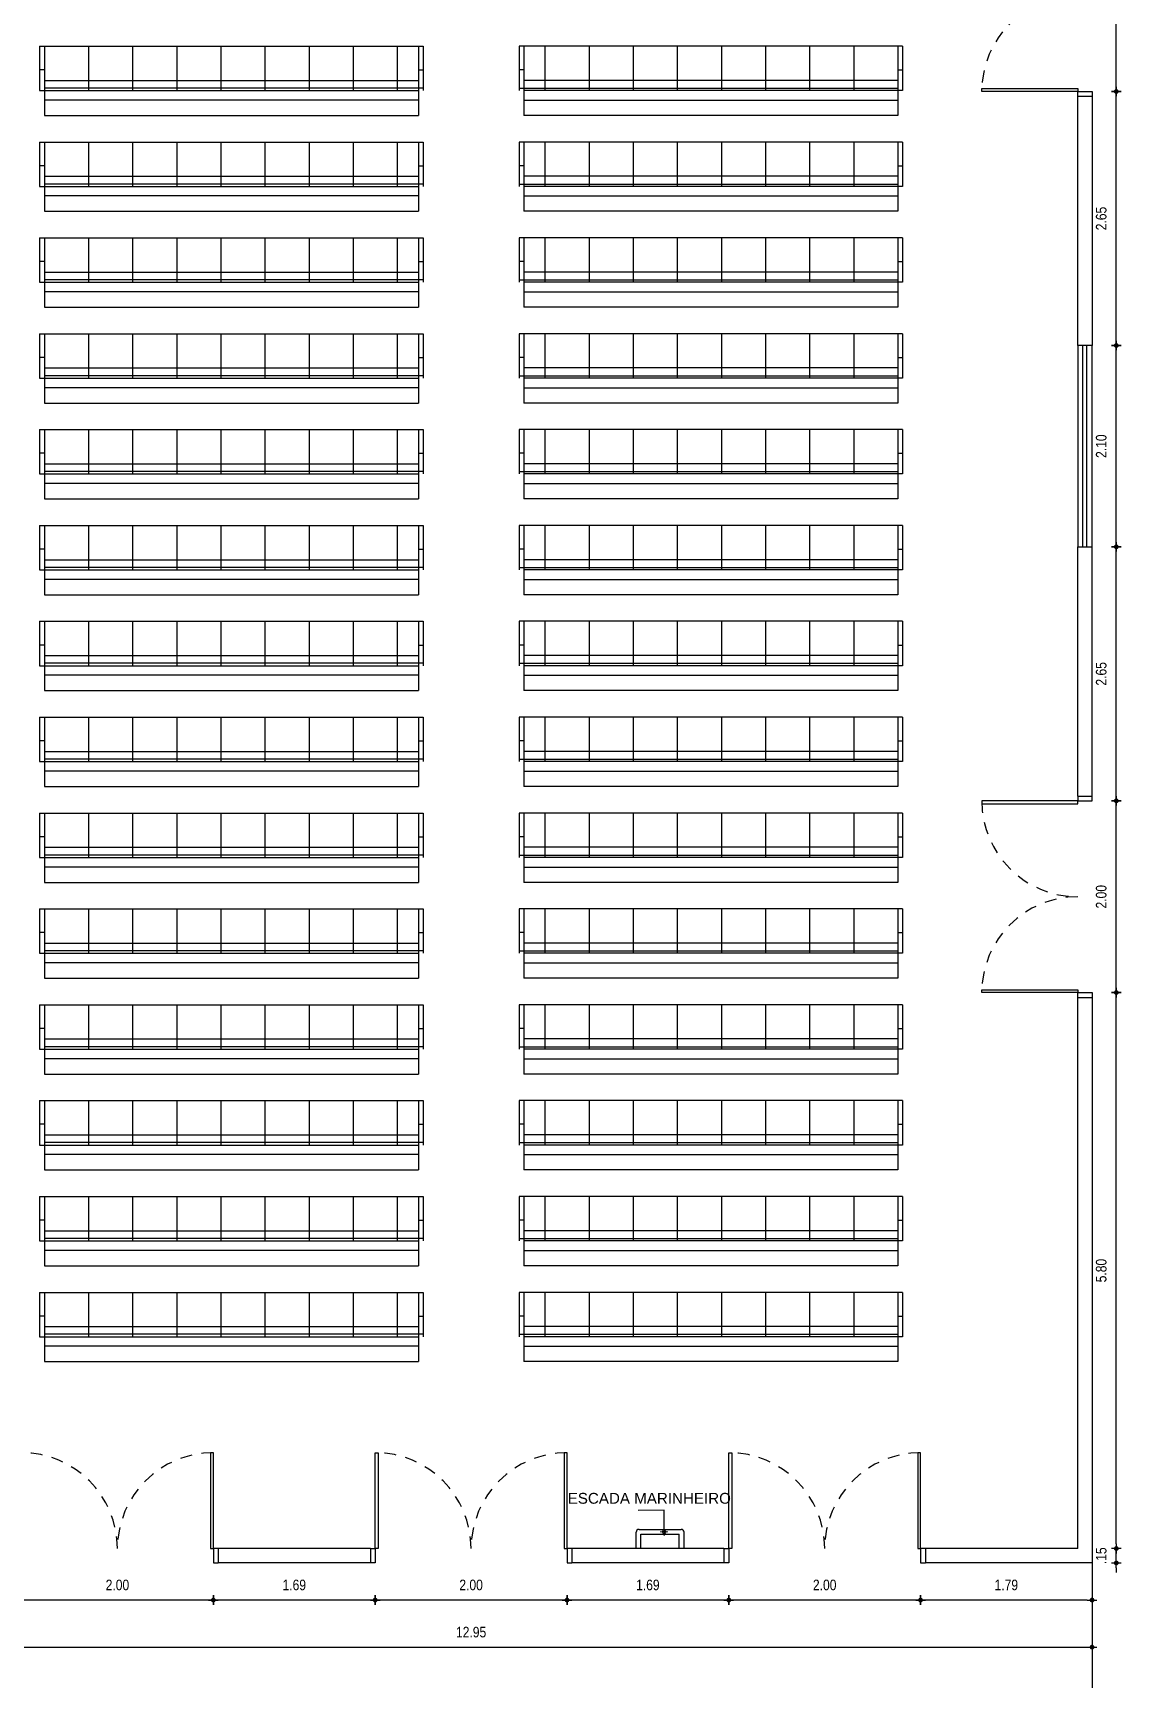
# Model space of a CAD drawing. Header units: millimetres. Extents: x 2739 to 2884, y 2105 to 2167.
# Drawn here: x 2808.25 to 2819.59, y 2133.63 to 2150.8 of the extents above; entities that cross this region are included whole.
import ezdxf

# ---------------------------------------------------------------- set-up
doc = ezdxf.new("R2010")
doc.units = ezdxf.units.MM
doc.linetypes.add('HIDDEN2', pattern=[0.1875, 0.125, -0.0625])
for name, color, linetype in [('0-L. PISO', 4, 'Continuous'), ('0-TEXTO 01', 230, 'Continuous'), ('A-PEN-R', 1, 'Continuous'), ('A-PEN-W', 7, 'Continuous'), ('A-PEN-Y', 2, 'Continuous'), ('COTA', 2, 'Continuous'), ('E-Pen-B', 5, 'Continuous'), ('MOBILIARIO', 2, 'Continuous'), ('PORTAS', 2, 'Continuous'), ('PROJEÇÃO', 1, 'HIDDEN2')]:
    doc.layers.add(name, color=color, linetype=linetype)
doc.layers.add('COTAS', color=53, linetype='Continuous', lineweight=9)
doc.styles.add('CARIMBO_DADOS', font='arial.ttf', dxfattribs={"height": 0.1})
doc.styles.add('F2', font='ARIALN.TTF')
doc.dimstyles.new('ARQUITETURA', dxfattribs={"dimtxt": 0.11, "dimasz": 0.05, "dimexe": 0.1, "dimexo": 0, "dimgap": 0.1, "dimtad": 1, "dimzin": 5, "dimdsep": 46, "dimtxsty": 'F2', "dimblk": 'COTA', "dimcen": 0, "dimse1": 1, "dimse2": 1, "dimadec": 0, "dimazin": 0, "dimtfac": 2, "dimtix": 1, "dimtmove": 2, "dimatfit": 3, "dimldrblk": 'COTA', "dimfxl": 1, "dimtolj": 1, "dimtzin": 5, "dimarcsym": 0})
doc.dimstyles.new('COTAS_EXTERNAS', dxfattribs={"dimtxt": 0.1, "dimasz": 0.01, "dimexe": 0, "dimexo": 0, "dimgap": 0.07, "dimtad": 1, "dimzin": 5, "dimdsep": 46, "dimtxsty": 'CARIMBO_DADOS', "dimblk1": 'CIRCULOS', "dimblk2": 'CIRCULOS', "dimsah": 1, "dimcen": 0, "dimse1": 1, "dimse2": 1, "dimclrd": 8, "dimclre": 8, "dimclrt": 230, "dimadec": 0, "dimazin": 0, "dimtfac": 100, "dimtix": 1, "dimtmove": 2, "dimatfit": 3, "dimldrblk": 'CIRCULOS', "dimfxl": 1, "dimtolj": 1, "dimtzin": 5, "dimarcsym": 0})

# ---------------------------------------------------------------- blocks, each defined once
blk = doc.blocks.new('CIRCULOS')
at = {"layer": 'COTAS'}
for p, q in [((-4, 0), (4, 0)), ((0, 4), (0, -4))]:
    blk.add_line(p, q, dxfattribs=at)
for radius in [2, 1]:
    blk.add_circle((0, 0), radius, dxfattribs=at)
blk = doc.blocks.new('COTA')
at = {"layer": 'COTA'}
for p, q in [((-1, 0), (1, 0)), ((0, 1), (0, -1))]:
    blk.add_line(p, q, dxfattribs=at)
at = {"layer": 'COTA', "const_width": 0.5}
blk.add_lwpolyline([(-0.25, 0, 1), (0.25, 0, 1)], format="xyb", close=True, dxfattribs=at)
blk = doc.blocks.new('*D178')
at = {"layer": 'COTAS', "color": 0, "lineweight": -2}
blk.add_line((2819.242, 2134.451), (2817.554, 2134.451), dxfattribs=at)
at = {"layer": 'Defpoints', "color": 0}
for p in [(2817.504, 2134.838), (2819.292, 2134.838), (2817.504, 2134.451)]:
    blk.add_point(p, dxfattribs=at)
at = {"layer": 'COTAS', "color": 0, "lineweight": -2, "xscale": 0.05, "yscale": 0.05, "zscale": 0.05, "rotation": 180}
blk.add_blockref('COTA', (2817.504, 2134.451), dxfattribs=at)
at = {"layer": 'COTAS', "color": 0, "lineweight": -2, "xscale": 0.05, "yscale": 0.05, "zscale": 0.05}
blk.add_blockref('COTA', (2819.292, 2134.451), dxfattribs=at)
at = {"layer": 'COTAS', "color": 0, "insert": (2818.398, 2134.608), "char_height": 0.11, "attachment_point": 5, "style": 'F2'}
blk.add_mtext('\\A1;1.79', dxfattribs=at)
blk = doc.blocks.new('*D179')
at = {"layer": 'COTAS', "color": 0, "lineweight": -2}
blk.add_line((2817.454, 2134.451), (2815.554, 2134.451), dxfattribs=at)
at = {"layer": 'Defpoints', "color": 0}
for p in [(2815.504, 2134.838), (2817.504, 2134.838), (2815.504, 2134.451)]:
    blk.add_point(p, dxfattribs=at)
at = {"layer": 'COTAS', "color": 0, "lineweight": -2, "xscale": 0.05, "yscale": 0.05, "zscale": 0.05, "rotation": 180}
blk.add_blockref('COTA', (2815.504, 2134.451), dxfattribs=at)
at = {"layer": 'COTAS', "color": 0, "lineweight": -2, "xscale": 0.05, "yscale": 0.05, "zscale": 0.05}
blk.add_blockref('COTA', (2817.504, 2134.451), dxfattribs=at)
at = {"layer": 'COTAS', "color": 0, "insert": (2816.504, 2134.608), "char_height": 0.11, "attachment_point": 5, "style": 'F2'}
blk.add_mtext('\\A1;2.00', dxfattribs=at)
blk = doc.blocks.new('*D180')
at = {"layer": 'COTAS', "color": 0, "lineweight": -2}
blk.add_line((2815.454, 2134.451), (2813.867, 2134.451), dxfattribs=at)
at = {"layer": 'Defpoints', "color": 0}
for p in [(2813.817, 2134.838), (2815.504, 2134.838), (2813.817, 2134.451)]:
    blk.add_point(p, dxfattribs=at)
at = {"layer": 'COTAS', "color": 0, "lineweight": -2, "xscale": 0.05, "yscale": 0.05, "zscale": 0.05, "rotation": 180}
blk.add_blockref('COTA', (2813.817, 2134.451), dxfattribs=at)
at = {"layer": 'COTAS', "color": 0, "lineweight": -2, "xscale": 0.05, "yscale": 0.05, "zscale": 0.05}
blk.add_blockref('COTA', (2815.504, 2134.451), dxfattribs=at)
at = {"layer": 'COTAS', "color": 0, "insert": (2814.66, 2134.608), "char_height": 0.11, "attachment_point": 5, "style": 'F2'}
blk.add_mtext('\\A1;1.69', dxfattribs=at)
blk = doc.blocks.new('*D181')
at = {"layer": 'COTAS', "color": 0, "lineweight": -2}
blk.add_line((2813.767, 2134.451), (2811.867, 2134.451), dxfattribs=at)
at = {"layer": 'Defpoints', "color": 0}
for p in [(2811.817, 2134.838), (2813.817, 2134.838), (2811.817, 2134.451)]:
    blk.add_point(p, dxfattribs=at)
at = {"layer": 'COTAS', "color": 0, "lineweight": -2, "xscale": 0.05, "yscale": 0.05, "zscale": 0.05, "rotation": 180}
blk.add_blockref('COTA', (2811.817, 2134.451), dxfattribs=at)
at = {"layer": 'COTAS', "color": 0, "lineweight": -2, "xscale": 0.05, "yscale": 0.05, "zscale": 0.05}
blk.add_blockref('COTA', (2813.817, 2134.451), dxfattribs=at)
at = {"layer": 'COTAS', "color": 0, "insert": (2812.817, 2134.608), "char_height": 0.11, "attachment_point": 5, "style": 'F2'}
blk.add_mtext('\\A1;2.00', dxfattribs=at)
blk = doc.blocks.new('*D182')
at = {"layer": 'COTAS', "color": 0, "lineweight": -2}
blk.add_line((2811.767, 2134.451), (2810.179, 2134.451), dxfattribs=at)
at = {"layer": 'Defpoints', "color": 0}
for p in [(2810.129, 2134.838), (2811.817, 2134.838), (2810.129, 2134.451)]:
    blk.add_point(p, dxfattribs=at)
at = {"layer": 'COTAS', "color": 0, "lineweight": -2, "xscale": 0.05, "yscale": 0.05, "zscale": 0.05, "rotation": 180}
blk.add_blockref('COTA', (2810.129, 2134.451), dxfattribs=at)
at = {"layer": 'COTAS', "color": 0, "lineweight": -2, "xscale": 0.05, "yscale": 0.05, "zscale": 0.05}
blk.add_blockref('COTA', (2811.817, 2134.451), dxfattribs=at)
at = {"layer": 'COTAS', "color": 0, "insert": (2810.973, 2134.608), "char_height": 0.11, "attachment_point": 5, "style": 'F2'}
blk.add_mtext('\\A1;1.69', dxfattribs=at)
blk = doc.blocks.new('*D183')
at = {"layer": 'COTAS', "color": 0, "lineweight": -2}
blk.add_line((2810.079, 2134.451), (2808.179, 2134.451), dxfattribs=at)
at = {"layer": 'Defpoints', "color": 0}
for p in [(2808.129, 2134.838), (2810.129, 2134.838), (2808.129, 2134.451)]:
    blk.add_point(p, dxfattribs=at)
at = {"layer": 'COTAS', "color": 0, "lineweight": -2, "xscale": 0.05, "yscale": 0.05, "zscale": 0.05, "rotation": 180}
blk.add_blockref('COTA', (2808.129, 2134.451), dxfattribs=at)
at = {"layer": 'COTAS', "color": 0, "lineweight": -2, "xscale": 0.05, "yscale": 0.05, "zscale": 0.05}
blk.add_blockref('COTA', (2810.129, 2134.451), dxfattribs=at)
at = {"layer": 'COTAS', "color": 0, "insert": (2809.129, 2134.608), "char_height": 0.11, "attachment_point": 5, "style": 'F2'}
blk.add_mtext('\\A1;2.00', dxfattribs=at)
blk = doc.blocks.new('*D185')
at = {"layer": 'A-PEN-W', "color": 0, "lineweight": -2}
for p, q in [((2819.545, 2135.038), (2819.545, 2135.088)), ((2819.545, 2134.838), (2819.545, 2134.988)), ((2819.545, 2134.788), (2819.545, 2134.738))]:
    blk.add_line(p, q, dxfattribs=at)
at = {"layer": 'Defpoints', "color": 0}
for p in [(2819.142, 2134.988), (2819.545, 2134.988), (2819.292, 2134.838)]:
    blk.add_point(p, dxfattribs=at)
at = {"layer": 'A-PEN-W', "color": 0, "lineweight": -2, "xscale": 0.05, "yscale": 0.05, "zscale": 0.05}
for p, rotation in [((2819.545, 2134.988), 270), ((2819.545, 2134.838), 90)]:
    blk.add_blockref('COTA', p, dxfattribs=dict(at, rotation=rotation))
at = {"layer": 'A-PEN-W', "color": 0, "insert": (2819.388, 2134.913), "char_height": 0.11, "attachment_point": 5, "rotation": 90, "style": 'F2'}
blk.add_mtext('\\A1;.15', dxfattribs=at)
blk = doc.blocks.new('*D186')
at = {"layer": 'COTAS', "color": 0, "lineweight": -2}
blk.add_line((2819.545, 2135.038), (2819.545, 2140.738), dxfattribs=at)
at = {"layer": 'Defpoints', "color": 0}
for p in [(2819.292, 2140.788), (2819.545, 2140.788), (2819.142, 2134.988)]:
    blk.add_point(p, dxfattribs=at)
at = {"layer": 'COTAS', "color": 0, "lineweight": -2, "xscale": 0.05, "yscale": 0.05, "zscale": 0.05}
for p, rotation in [((2819.545, 2140.788), 90), ((2819.545, 2134.988), 270)]:
    blk.add_blockref('COTA', p, dxfattribs=dict(at, rotation=rotation))
at = {"layer": 'COTAS', "color": 0, "insert": (2819.388, 2137.888), "char_height": 0.11, "attachment_point": 5, "rotation": 90, "style": 'F2'}
blk.add_mtext('\\A1;5.80', dxfattribs=at)
blk = doc.blocks.new('*D187')
at = {"layer": 'COTAS', "color": 0, "lineweight": -2}
blk.add_line((2819.545, 2140.838), (2819.545, 2142.738), dxfattribs=at)
at = {"layer": 'Defpoints', "color": 0}
for p in [(2819.292, 2142.788), (2819.545, 2142.788), (2819.292, 2140.788)]:
    blk.add_point(p, dxfattribs=at)
at = {"layer": 'COTAS', "color": 0, "lineweight": -2, "xscale": 0.05, "yscale": 0.05, "zscale": 0.05}
for p, rotation in [((2819.545, 2142.788), 90), ((2819.545, 2140.788), 270)]:
    blk.add_blockref('COTA', p, dxfattribs=dict(at, rotation=rotation))
at = {"layer": 'COTAS', "color": 0, "insert": (2819.388, 2141.788), "char_height": 0.11, "attachment_point": 5, "rotation": 90, "style": 'F2'}
blk.add_mtext('\\A1;2.00', dxfattribs=at)
blk = doc.blocks.new('*D188')
at = {"layer": 'COTAS', "color": 0, "lineweight": -2}
blk.add_line((2819.545, 2142.838), (2819.545, 2145.388), dxfattribs=at)
at = {"layer": 'Defpoints', "color": 0}
for p in [(2819.292, 2145.438), (2819.545, 2145.438), (2819.292, 2142.788)]:
    blk.add_point(p, dxfattribs=at)
at = {"layer": 'COTAS', "color": 0, "lineweight": -2, "xscale": 0.05, "yscale": 0.05, "zscale": 0.05}
for p, rotation in [((2819.545, 2145.438), 90), ((2819.545, 2142.788), 270)]:
    blk.add_blockref('COTA', p, dxfattribs=dict(at, rotation=rotation))
at = {"layer": 'COTAS', "color": 0, "insert": (2819.388, 2144.113), "char_height": 0.11, "attachment_point": 5, "rotation": 90, "style": 'F2'}
blk.add_mtext('\\A1;2.65', dxfattribs=at)
blk = doc.blocks.new('*D189')
at = {"layer": 'COTAS', "color": 0, "lineweight": -2}
blk.add_line((2819.545, 2145.488), (2819.545, 2147.488), dxfattribs=at)
at = {"layer": 'Defpoints', "color": 0}
for p in [(2819.292, 2147.538), (2819.545, 2147.538), (2819.292, 2145.438)]:
    blk.add_point(p, dxfattribs=at)
at = {"layer": 'COTAS', "color": 0, "lineweight": -2, "xscale": 0.05, "yscale": 0.05, "zscale": 0.05}
for p, rotation in [((2819.545, 2147.538), 90), ((2819.545, 2145.438), 270)]:
    blk.add_blockref('COTA', p, dxfattribs=dict(at, rotation=rotation))
at = {"layer": 'COTAS', "color": 0, "insert": (2819.388, 2146.488), "char_height": 0.11, "attachment_point": 5, "rotation": 90, "style": 'F2'}
blk.add_mtext('\\A1;2.10', dxfattribs=at)
blk = doc.blocks.new('*D190')
at = {"layer": 'COTAS', "color": 0, "lineweight": -2}
blk.add_line((2819.545, 2147.588), (2819.545, 2150.138), dxfattribs=at)
at = {"layer": 'Defpoints', "color": 0}
for p in [(2819.292, 2150.188), (2819.545, 2150.188), (2819.292, 2147.538)]:
    blk.add_point(p, dxfattribs=at)
at = {"layer": 'COTAS', "color": 0, "lineweight": -2, "xscale": 0.05, "yscale": 0.05, "zscale": 0.05}
for p, rotation in [((2819.545, 2150.188), 90), ((2819.545, 2147.538), 270)]:
    blk.add_blockref('COTA', p, dxfattribs=dict(at, rotation=rotation))
at = {"layer": 'COTAS', "color": 0, "insert": (2819.388, 2148.863), "char_height": 0.11, "attachment_point": 5, "rotation": 90, "style": 'F2'}
blk.add_mtext('\\A1;2.65', dxfattribs=at)
blk = doc.blocks.new('*D191')
at = {"layer": 'COTAS', "color": 0, "lineweight": -2}
blk.add_line((2819.545, 2150.238), (2819.545, 2152.138), dxfattribs=at)
at = {"layer": 'Defpoints', "color": 0}
for p in [(2819.292, 2152.188), (2819.545, 2152.188), (2819.292, 2150.188)]:
    blk.add_point(p, dxfattribs=at)
at = {"layer": 'COTAS', "color": 0, "lineweight": -2, "xscale": 0.05, "yscale": 0.05, "zscale": 0.05}
for p, rotation in [((2819.545, 2152.188), 90), ((2819.545, 2150.188), 270)]:
    blk.add_blockref('COTA', p, dxfattribs=dict(at, rotation=rotation))
at = {"layer": 'COTAS', "color": 0, "insert": (2819.388, 2151.188), "char_height": 0.11, "attachment_point": 5, "rotation": 90, "style": 'F2'}
blk.add_mtext('\\A1;2.00', dxfattribs=at)
blk = doc.blocks.new('*D245')
at = {"layer": 'COTAS', "color": 0, "lineweight": -2}
blk.add_line((2806.392, 2133.96), (2819.242, 2133.96), dxfattribs=at)
at = {"layer": 'Defpoints', "color": 0}
for p in [(2806.342, 2134.838), (2819.292, 2134.838), (2819.292, 2133.96)]:
    blk.add_point(p, dxfattribs=at)
at = {"layer": 'COTAS', "color": 0, "lineweight": -2, "xscale": 0.05, "yscale": 0.05, "zscale": 0.05, "rotation": 180}
blk.add_blockref('COTA', (2806.342, 2133.96), dxfattribs=at)
at = {"layer": 'COTAS', "color": 0, "lineweight": -2, "xscale": 0.05, "yscale": 0.05, "zscale": 0.05}
blk.add_blockref('COTA', (2819.292, 2133.96), dxfattribs=at)
at = {"layer": 'COTAS', "color": 0, "insert": (2812.817, 2134.116), "char_height": 0.11, "attachment_point": 5, "style": 'F2'}
blk.add_mtext('\\A1;12.95', dxfattribs=at)
blk = doc.blocks.new('*D246')
at = {"layer": 'COTAS', "color": 0, "lineweight": -2}
blk.add_line((2805.218, 2134.888), (2805.218, 2163.788), dxfattribs=at)
at = {"layer": 'Defpoints', "color": 0}
for p in [(2805.218, 2163.838), (2819.292, 2163.838), (2819.292, 2134.838)]:
    blk.add_point(p, dxfattribs=at)
at = {"layer": 'COTAS', "color": 0, "lineweight": -2, "xscale": 0.05, "yscale": 0.05, "zscale": 0.05}
for p, rotation in [((2805.218, 2163.838), 90), ((2805.218, 2134.838), 270)]:
    blk.add_blockref('COTA', p, dxfattribs=dict(at, rotation=rotation))
at = {"layer": 'COTAS', "color": 0, "insert": (2805.061, 2149.338), "char_height": 0.11, "attachment_point": 5, "rotation": 90, "style": 'F2'}
blk.add_mtext('\\A1;29.00', dxfattribs=at)

msp = doc.modelspace()

# ---------------------------------------------------------------- linework, layer by layer
msp.add_line((2819.292, 2134.838), (2819.292, 2131.788))
at = {"layer": '0-L. PISO', "color": 6, "ltscale": 0.05}
for p, q in [((2814.538, 2134.988), (2814.538, 2135.158)), ((2814.568, 2135.188), (2815.008, 2135.188)), ((2814.588, 2135.138), (2814.988, 2135.138)), ((2814.588, 2134.988), (2814.588, 2135.138)), ((2814.988, 2134.988), (2814.988, 2135.138)), ((2815.038, 2134.988), (2815.038, 2135.158))]:
    msp.add_line(p, q, dxfattribs=at)
for centre, start, end in [((2814.568, 2135.158), 90, 180), ((2815.008, 2135.158), 0, 90)]:
    msp.add_arc(centre, 0.03, start, end, dxfattribs=at)
at = {"layer": 'A-PEN-R'}
for p, q in [((2811.767, 2134.988), (2811.767, 2134.838)), ((2813.867, 2134.988), (2813.867, 2134.838))]:
    msp.add_line(p, q, dxfattribs=at)
at = {"layer": 'E-Pen-B'}
for p, q in [((2819.142, 2150.138), (2819.292, 2150.138)), ((2819.142, 2147.538), (2819.142, 2150.138)), ((2819.142, 2150.138), (2819.292, 2150.138)), ((2819.142, 2150.138), (2819.292, 2150.138)), ((2819.292, 2150.138), (2819.292, 2147.538)), ((2819.292, 2147.538), (2819.142, 2147.538)), ((2819.142, 2142.838), (2819.142, 2145.438)), ((2819.142, 2145.438), (2819.292, 2145.438)), ((2819.292, 2142.838), (2819.292, 2145.438)), ((2819.142, 2142.838), (2819.292, 2142.838)), ((2819.142, 2140.738), (2819.292, 2140.738)), ((2819.142, 2134.988), (2819.142, 2140.738)), ((2819.292, 2140.738), (2819.292, 2134.838)), ((2811.767, 2134.988), (2810.179, 2134.988)), ((2810.179, 2134.988), (2810.179, 2134.838)), ((2815.454, 2134.988), (2813.867, 2134.988)), ((2815.454, 2134.988), (2815.454, 2134.838)), ((2819.142, 2134.988), (2817.554, 2134.988)), ((2817.554, 2134.988), (2817.554, 2134.838)), ((2811.767, 2134.838), (2810.179, 2134.838)), ((2815.454, 2134.838), (2813.867, 2134.838)), ((2819.292, 2134.838), (2817.554, 2134.838))]:
    msp.add_line(p, q, dxfattribs=at)
at = {"layer": 'MOBILIARIO', "color": 1}
for p, q in [((2808.317, 2150.661), (2808.317, 2150.198)), ((2808.317, 2150.661), (2812.317, 2150.661)), ((2808.367, 2150.661), (2808.367, 2149.938)), ((2808.827, 2150.661), (2808.827, 2150.198)), ((2809.287, 2150.661), (2809.287, 2150.198)), ((2809.747, 2150.661), (2809.747, 2150.198)), ((2810.207, 2150.661), (2810.207, 2150.198)), ((2810.667, 2150.661), (2810.667, 2150.198)), ((2811.127, 2150.661), (2811.127, 2150.198)), ((2811.587, 2150.661), (2811.587, 2150.198)), ((2812.047, 2150.661), (2812.047, 2150.198)), ((2812.267, 2150.661), (2812.267, 2149.938)), ((2812.317, 2150.661), (2812.317, 2150.198)), ((2813.317, 2150.661), (2813.317, 2150.198)), ((2817.317, 2150.661), (2813.317, 2150.661)), ((2813.367, 2150.661), (2813.367, 2149.938)), ((2813.587, 2150.661), (2813.587, 2150.198)), ((2814.047, 2150.661), (2814.047, 2150.198)), ((2814.507, 2150.661), (2814.507, 2150.198)), ((2814.967, 2150.661), (2814.967, 2150.198)), ((2815.427, 2150.661), (2815.427, 2150.198)), ((2815.887, 2150.661), (2815.887, 2150.198)), ((2816.347, 2150.661), (2816.347, 2150.198)), ((2816.807, 2150.661), (2816.807, 2150.198)), ((2817.267, 2150.661), (2817.267, 2149.938)), ((2817.317, 2150.661), (2817.317, 2150.198)), ((2808.367, 2150.414), (2808.317, 2150.414)), ((2812.267, 2150.414), (2812.317, 2150.414)), ((2813.367, 2150.414), (2813.317, 2150.414)), ((2817.267, 2150.414), (2817.317, 2150.414)), ((2808.317, 2150.198), (2812.267, 2150.198)), ((2808.367, 2150.304), (2812.267, 2150.304)), ((2812.317, 2150.223), (2808.367, 2150.223)), ((2813.317, 2150.223), (2817.267, 2150.223)), ((2817.267, 2150.304), (2813.367, 2150.304)), ((2817.317, 2150.198), (2813.367, 2150.198)), ((2812.267, 2150.098), (2808.367, 2150.098)), ((2813.367, 2150.098), (2817.267, 2150.098)), ((2808.367, 2149.938), (2812.267, 2149.938)), ((2817.267, 2149.938), (2813.367, 2149.938)), ((2808.317, 2149.661), (2808.317, 2149.198)), ((2808.317, 2149.661), (2812.317, 2149.661)), ((2808.367, 2149.661), (2808.367, 2148.938)), ((2808.827, 2149.661), (2808.827, 2149.198)), ((2809.287, 2149.661), (2809.287, 2149.198)), ((2809.747, 2149.661), (2809.747, 2149.198)), ((2810.207, 2149.661), (2810.207, 2149.198)), ((2810.667, 2149.661), (2810.667, 2149.198)), ((2811.127, 2149.661), (2811.127, 2149.198)), ((2811.587, 2149.661), (2811.587, 2149.198)), ((2812.047, 2149.661), (2812.047, 2149.198)), ((2812.267, 2149.661), (2812.267, 2148.938)), ((2812.317, 2149.661), (2812.317, 2149.198)), ((2813.317, 2149.661), (2813.317, 2149.198)), ((2817.317, 2149.661), (2813.317, 2149.661)), ((2813.367, 2149.661), (2813.367, 2148.938)), ((2813.587, 2149.661), (2813.587, 2149.198)), ((2814.047, 2149.661), (2814.047, 2149.198)), ((2814.507, 2149.661), (2814.507, 2149.198)), ((2814.967, 2149.661), (2814.967, 2149.198)), ((2815.427, 2149.661), (2815.427, 2149.198)), ((2815.887, 2149.661), (2815.887, 2149.198)), ((2816.347, 2149.661), (2816.347, 2149.198)), ((2816.807, 2149.661), (2816.807, 2149.198)), ((2817.267, 2149.661), (2817.267, 2148.938)), ((2817.317, 2149.661), (2817.317, 2149.198)), ((2808.367, 2149.414), (2808.317, 2149.414)), ((2812.267, 2149.414), (2812.317, 2149.414)), ((2813.367, 2149.414), (2813.317, 2149.414)), ((2817.267, 2149.414), (2817.317, 2149.414)), ((2808.317, 2149.198), (2812.267, 2149.198)), ((2808.367, 2149.304), (2812.267, 2149.304)), ((2812.317, 2149.223), (2808.367, 2149.223)), ((2813.317, 2149.223), (2817.267, 2149.223)), ((2817.267, 2149.304), (2813.367, 2149.304)), ((2817.317, 2149.198), (2813.367, 2149.198)), ((2812.267, 2149.098), (2808.367, 2149.098)), ((2813.367, 2149.098), (2817.267, 2149.098)), ((2808.367, 2148.938), (2812.267, 2148.938)), ((2817.267, 2148.938), (2813.367, 2148.938)), ((2808.317, 2148.661), (2808.317, 2148.198)), ((2808.317, 2148.661), (2812.317, 2148.661)), ((2808.367, 2148.661), (2808.367, 2147.938)), ((2808.827, 2148.661), (2808.827, 2148.198)), ((2809.287, 2148.661), (2809.287, 2148.198)), ((2809.747, 2148.661), (2809.747, 2148.198)), ((2810.207, 2148.661), (2810.207, 2148.198)), ((2810.667, 2148.661), (2810.667, 2148.198)), ((2811.127, 2148.661), (2811.127, 2148.198)), ((2811.587, 2148.661), (2811.587, 2148.198)), ((2812.047, 2148.661), (2812.047, 2148.198)), ((2812.267, 2148.661), (2812.267, 2147.938)), ((2812.317, 2148.661), (2812.317, 2148.198)), ((2813.317, 2148.661), (2813.317, 2148.198)), ((2817.317, 2148.661), (2813.317, 2148.661)), ((2813.367, 2148.661), (2813.367, 2147.938)), ((2813.587, 2148.661), (2813.587, 2148.198)), ((2814.047, 2148.661), (2814.047, 2148.198)), ((2814.507, 2148.661), (2814.507, 2148.198)), ((2814.967, 2148.661), (2814.967, 2148.198)), ((2815.427, 2148.661), (2815.427, 2148.198)), ((2815.887, 2148.661), (2815.887, 2148.198)), ((2816.347, 2148.661), (2816.347, 2148.198)), ((2816.807, 2148.661), (2816.807, 2148.198)), ((2817.267, 2148.661), (2817.267, 2147.938)), ((2817.317, 2148.661), (2817.317, 2148.198)), ((2808.367, 2148.414), (2808.317, 2148.414)), ((2808.367, 2148.304), (2812.267, 2148.304)), ((2812.267, 2148.414), (2812.317, 2148.414)), ((2813.367, 2148.414), (2813.317, 2148.414)), ((2817.267, 2148.304), (2813.367, 2148.304)), ((2817.267, 2148.414), (2817.317, 2148.414)), ((2808.317, 2148.198), (2812.267, 2148.198)), ((2812.317, 2148.223), (2808.367, 2148.223)), ((2813.317, 2148.223), (2817.267, 2148.223)), ((2817.317, 2148.198), (2813.367, 2148.198)), ((2812.267, 2148.098), (2808.367, 2148.098)), ((2813.367, 2148.098), (2817.267, 2148.098)), ((2808.367, 2147.938), (2812.267, 2147.938)), ((2817.267, 2147.938), (2813.367, 2147.938)), ((2808.317, 2147.661), (2808.317, 2147.198)), ((2808.317, 2147.661), (2812.317, 2147.661)), ((2808.367, 2147.661), (2808.367, 2146.938)), ((2808.827, 2147.661), (2808.827, 2147.198)), ((2809.287, 2147.661), (2809.287, 2147.198)), ((2809.747, 2147.661), (2809.747, 2147.198)), ((2810.207, 2147.661), (2810.207, 2147.198)), ((2810.667, 2147.661), (2810.667, 2147.198)), ((2811.127, 2147.661), (2811.127, 2147.198)), ((2811.587, 2147.661), (2811.587, 2147.198)), ((2812.047, 2147.661), (2812.047, 2147.198)), ((2812.267, 2147.661), (2812.267, 2146.938)), ((2812.317, 2147.661), (2812.317, 2147.198)), ((2813.317, 2147.661), (2813.317, 2147.198)), ((2817.317, 2147.661), (2813.317, 2147.661)), ((2813.367, 2147.661), (2813.367, 2146.938)), ((2813.587, 2147.661), (2813.587, 2147.198)), ((2814.047, 2147.661), (2814.047, 2147.198)), ((2814.507, 2147.661), (2814.507, 2147.198)), ((2814.967, 2147.661), (2814.967, 2147.198)), ((2815.427, 2147.661), (2815.427, 2147.198)), ((2815.887, 2147.661), (2815.887, 2147.198)), ((2816.347, 2147.661), (2816.347, 2147.198)), ((2816.807, 2147.661), (2816.807, 2147.198)), ((2817.267, 2147.661), (2817.267, 2146.938)), ((2817.317, 2147.661), (2817.317, 2147.198)), ((2808.367, 2147.414), (2808.317, 2147.414)), ((2808.367, 2147.304), (2812.267, 2147.304)), ((2812.267, 2147.414), (2812.317, 2147.414)), ((2813.367, 2147.414), (2813.317, 2147.414)), ((2817.267, 2147.304), (2813.367, 2147.304)), ((2817.267, 2147.414), (2817.317, 2147.414)), ((2808.317, 2147.198), (2812.267, 2147.198)), ((2812.317, 2147.223), (2808.367, 2147.223)), ((2812.267, 2147.098), (2808.367, 2147.098)), ((2813.317, 2147.223), (2817.267, 2147.223)), ((2817.317, 2147.198), (2813.367, 2147.198)), ((2813.367, 2147.098), (2817.267, 2147.098)), ((2808.367, 2146.938), (2812.267, 2146.938)), ((2817.267, 2146.938), (2813.367, 2146.938)), ((2808.317, 2146.661), (2808.317, 2146.198)), ((2808.317, 2146.661), (2812.317, 2146.661)), ((2808.367, 2146.661), (2808.367, 2145.938)), ((2808.827, 2146.661), (2808.827, 2146.198)), ((2809.287, 2146.661), (2809.287, 2146.198)), ((2809.747, 2146.661), (2809.747, 2146.198)), ((2810.207, 2146.661), (2810.207, 2146.198)), ((2810.667, 2146.661), (2810.667, 2146.198)), ((2811.127, 2146.661), (2811.127, 2146.198)), ((2811.587, 2146.661), (2811.587, 2146.198)), ((2812.047, 2146.661), (2812.047, 2146.198)), ((2812.267, 2146.661), (2812.267, 2145.938)), ((2812.317, 2146.661), (2812.317, 2146.198)), ((2813.317, 2146.661), (2813.317, 2146.198)), ((2817.317, 2146.661), (2813.317, 2146.661)), ((2813.367, 2146.661), (2813.367, 2145.938)), ((2813.587, 2146.661), (2813.587, 2146.198)), ((2814.047, 2146.661), (2814.047, 2146.198)), ((2814.507, 2146.661), (2814.507, 2146.198)), ((2814.967, 2146.661), (2814.967, 2146.198)), ((2815.427, 2146.661), (2815.427, 2146.198)), ((2815.887, 2146.661), (2815.887, 2146.198)), ((2816.347, 2146.661), (2816.347, 2146.198)), ((2816.807, 2146.661), (2816.807, 2146.198)), ((2817.267, 2146.661), (2817.267, 2145.938)), ((2817.317, 2146.661), (2817.317, 2146.198)), ((2808.367, 2146.414), (2808.317, 2146.414)), ((2812.267, 2146.414), (2812.317, 2146.414)), ((2813.367, 2146.414), (2813.317, 2146.414)), ((2817.267, 2146.414), (2817.317, 2146.414)), ((2808.367, 2146.304), (2812.267, 2146.304)), ((2812.317, 2146.223), (2808.367, 2146.223)), ((2813.317, 2146.223), (2817.267, 2146.223)), ((2817.267, 2146.304), (2813.367, 2146.304)), ((2808.317, 2146.198), (2812.267, 2146.198)), ((2812.267, 2146.098), (2808.367, 2146.098)), ((2817.317, 2146.198), (2813.367, 2146.198)), ((2813.367, 2146.098), (2817.267, 2146.098)), ((2808.367, 2145.938), (2812.267, 2145.938)), ((2817.267, 2145.938), (2813.367, 2145.938)), ((2808.317, 2145.661), (2808.317, 2145.198)), ((2808.317, 2145.661), (2812.317, 2145.661)), ((2808.367, 2145.661), (2808.367, 2144.938)), ((2808.827, 2145.661), (2808.827, 2145.198)), ((2809.287, 2145.661), (2809.287, 2145.198)), ((2809.747, 2145.661), (2809.747, 2145.198)), ((2810.207, 2145.661), (2810.207, 2145.198)), ((2810.667, 2145.661), (2810.667, 2145.198)), ((2811.127, 2145.661), (2811.127, 2145.198)), ((2811.587, 2145.661), (2811.587, 2145.198)), ((2812.047, 2145.661), (2812.047, 2145.198)), ((2812.267, 2145.661), (2812.267, 2144.938)), ((2812.317, 2145.661), (2812.317, 2145.198)), ((2813.317, 2145.661), (2813.317, 2145.198)), ((2817.317, 2145.661), (2813.317, 2145.661)), ((2813.367, 2145.661), (2813.367, 2144.938)), ((2813.587, 2145.661), (2813.587, 2145.198)), ((2814.047, 2145.661), (2814.047, 2145.198)), ((2814.507, 2145.661), (2814.507, 2145.198)), ((2814.967, 2145.661), (2814.967, 2145.198)), ((2815.427, 2145.661), (2815.427, 2145.198)), ((2815.887, 2145.661), (2815.887, 2145.198)), ((2816.347, 2145.661), (2816.347, 2145.198)), ((2816.807, 2145.661), (2816.807, 2145.198)), ((2817.267, 2145.661), (2817.267, 2144.938)), ((2817.317, 2145.661), (2817.317, 2145.198)), ((2808.367, 2145.414), (2808.317, 2145.414)), ((2812.267, 2145.414), (2812.317, 2145.414)), ((2813.367, 2145.414), (2813.317, 2145.414)), ((2817.267, 2145.414), (2817.317, 2145.414)), ((2808.317, 2145.198), (2812.267, 2145.198)), ((2808.367, 2145.304), (2812.267, 2145.304)), ((2812.317, 2145.223), (2808.367, 2145.223)), ((2813.317, 2145.223), (2817.267, 2145.223)), ((2817.267, 2145.304), (2813.367, 2145.304)), ((2817.317, 2145.198), (2813.367, 2145.198)), ((2812.267, 2145.098), (2808.367, 2145.098)), ((2813.367, 2145.098), (2817.267, 2145.098)), ((2808.367, 2144.938), (2812.267, 2144.938)), ((2817.267, 2144.938), (2813.367, 2144.938)), ((2808.317, 2144.661), (2808.317, 2144.198)), ((2808.317, 2144.661), (2812.317, 2144.661)), ((2808.367, 2144.661), (2808.367, 2143.938)), ((2808.827, 2144.661), (2808.827, 2144.198)), ((2809.287, 2144.661), (2809.287, 2144.198)), ((2809.747, 2144.661), (2809.747, 2144.198)), ((2810.207, 2144.661), (2810.207, 2144.198)), ((2810.667, 2144.661), (2810.667, 2144.198)), ((2811.127, 2144.661), (2811.127, 2144.198)), ((2811.587, 2144.661), (2811.587, 2144.198)), ((2812.047, 2144.661), (2812.047, 2144.198)), ((2812.267, 2144.661), (2812.267, 2143.938)), ((2812.317, 2144.661), (2812.317, 2144.198)), ((2813.317, 2144.661), (2813.317, 2144.198)), ((2817.317, 2144.661), (2813.317, 2144.661)), ((2813.367, 2144.661), (2813.367, 2143.938)), ((2813.587, 2144.661), (2813.587, 2144.198)), ((2814.047, 2144.661), (2814.047, 2144.198)), ((2814.507, 2144.661), (2814.507, 2144.198)), ((2814.967, 2144.661), (2814.967, 2144.198)), ((2815.427, 2144.661), (2815.427, 2144.198)), ((2815.887, 2144.661), (2815.887, 2144.198)), ((2816.347, 2144.661), (2816.347, 2144.198)), ((2816.807, 2144.661), (2816.807, 2144.198)), ((2817.267, 2144.661), (2817.267, 2143.938)), ((2817.317, 2144.661), (2817.317, 2144.198)), ((2808.367, 2144.414), (2808.317, 2144.414)), ((2812.267, 2144.414), (2812.317, 2144.414)), ((2813.367, 2144.414), (2813.317, 2144.414)), ((2817.267, 2144.414), (2817.317, 2144.414)), ((2808.317, 2144.198), (2812.267, 2144.198)), ((2808.367, 2144.304), (2812.267, 2144.304)), ((2812.317, 2144.223), (2808.367, 2144.223)), ((2813.317, 2144.223), (2817.267, 2144.223)), ((2817.267, 2144.304), (2813.367, 2144.304)), ((2817.317, 2144.198), (2813.367, 2144.198)), ((2812.267, 2144.098), (2808.367, 2144.098)), ((2813.367, 2144.098), (2817.267, 2144.098)), ((2808.367, 2143.938), (2812.267, 2143.938)), ((2817.267, 2143.938), (2813.367, 2143.938)), ((2808.317, 2143.661), (2808.317, 2143.198)), ((2808.317, 2143.661), (2812.317, 2143.661)), ((2808.367, 2143.661), (2808.367, 2142.938)), ((2808.827, 2143.661), (2808.827, 2143.198)), ((2809.287, 2143.661), (2809.287, 2143.198)), ((2809.747, 2143.661), (2809.747, 2143.198)), ((2810.207, 2143.661), (2810.207, 2143.198)), ((2810.667, 2143.661), (2810.667, 2143.198)), ((2811.127, 2143.661), (2811.127, 2143.198)), ((2811.587, 2143.661), (2811.587, 2143.198)), ((2812.047, 2143.661), (2812.047, 2143.198)), ((2812.267, 2143.661), (2812.267, 2142.938)), ((2812.317, 2143.661), (2812.317, 2143.198)), ((2813.317, 2143.661), (2813.317, 2143.198)), ((2817.317, 2143.661), (2813.317, 2143.661)), ((2813.367, 2143.661), (2813.367, 2142.938)), ((2813.587, 2143.661), (2813.587, 2143.198)), ((2814.047, 2143.661), (2814.047, 2143.198)), ((2814.507, 2143.661), (2814.507, 2143.198)), ((2814.967, 2143.661), (2814.967, 2143.198)), ((2815.427, 2143.661), (2815.427, 2143.198)), ((2815.887, 2143.661), (2815.887, 2143.198)), ((2816.347, 2143.661), (2816.347, 2143.198)), ((2816.807, 2143.661), (2816.807, 2143.198)), ((2817.267, 2143.661), (2817.267, 2142.938)), ((2817.317, 2143.661), (2817.317, 2143.198)), ((2808.367, 2143.414), (2808.317, 2143.414)), ((2808.367, 2143.304), (2812.267, 2143.304)), ((2812.267, 2143.414), (2812.317, 2143.414)), ((2813.367, 2143.414), (2813.317, 2143.414)), ((2817.267, 2143.304), (2813.367, 2143.304)), ((2817.267, 2143.414), (2817.317, 2143.414)), ((2808.317, 2143.198), (2812.267, 2143.198)), ((2812.317, 2143.223), (2808.367, 2143.223)), ((2813.317, 2143.223), (2817.267, 2143.223)), ((2817.317, 2143.198), (2813.367, 2143.198)), ((2812.267, 2143.098), (2808.367, 2143.098)), ((2813.367, 2143.098), (2817.267, 2143.098)), ((2808.367, 2142.938), (2812.267, 2142.938)), ((2817.267, 2142.938), (2813.367, 2142.938)), ((2808.317, 2142.661), (2808.317, 2142.198)), ((2808.317, 2142.661), (2812.317, 2142.661)), ((2808.367, 2142.661), (2808.367, 2141.938)), ((2808.827, 2142.661), (2808.827, 2142.198)), ((2809.287, 2142.661), (2809.287, 2142.198)), ((2809.747, 2142.661), (2809.747, 2142.198)), ((2810.207, 2142.661), (2810.207, 2142.198)), ((2810.667, 2142.661), (2810.667, 2142.198)), ((2811.127, 2142.661), (2811.127, 2142.198)), ((2811.587, 2142.661), (2811.587, 2142.198)), ((2812.047, 2142.661), (2812.047, 2142.198)), ((2812.267, 2142.661), (2812.267, 2141.938)), ((2812.317, 2142.661), (2812.317, 2142.198)), ((2813.317, 2142.661), (2813.317, 2142.198)), ((2817.317, 2142.661), (2813.317, 2142.661)), ((2813.367, 2142.661), (2813.367, 2141.938)), ((2813.587, 2142.661), (2813.587, 2142.198)), ((2814.047, 2142.661), (2814.047, 2142.198)), ((2814.507, 2142.661), (2814.507, 2142.198)), ((2814.967, 2142.661), (2814.967, 2142.198)), ((2815.427, 2142.661), (2815.427, 2142.198)), ((2815.887, 2142.661), (2815.887, 2142.198)), ((2816.347, 2142.661), (2816.347, 2142.198)), ((2816.807, 2142.661), (2816.807, 2142.198)), ((2817.267, 2142.661), (2817.267, 2141.938)), ((2817.317, 2142.661), (2817.317, 2142.198)), ((2808.367, 2142.414), (2808.317, 2142.414)), ((2808.367, 2142.304), (2812.267, 2142.304)), ((2812.267, 2142.414), (2812.317, 2142.414)), ((2813.367, 2142.414), (2813.317, 2142.414)), ((2817.267, 2142.304), (2813.367, 2142.304)), ((2817.267, 2142.414), (2817.317, 2142.414)), ((2808.317, 2142.198), (2812.267, 2142.198)), ((2812.317, 2142.223), (2808.367, 2142.223)), ((2813.317, 2142.223), (2817.267, 2142.223)), ((2817.317, 2142.198), (2813.367, 2142.198)), ((2812.267, 2142.098), (2808.367, 2142.098)), ((2808.367, 2141.938), (2812.267, 2141.938)), ((2813.367, 2142.098), (2817.267, 2142.098)), ((2817.267, 2141.938), (2813.367, 2141.938)), ((2808.317, 2141.661), (2808.317, 2141.198)), ((2808.317, 2141.661), (2812.317, 2141.661)), ((2808.367, 2141.661), (2808.367, 2140.938)), ((2808.827, 2141.661), (2808.827, 2141.198)), ((2809.287, 2141.661), (2809.287, 2141.198)), ((2809.747, 2141.661), (2809.747, 2141.198)), ((2810.207, 2141.661), (2810.207, 2141.198)), ((2810.667, 2141.661), (2810.667, 2141.198)), ((2811.127, 2141.661), (2811.127, 2141.198)), ((2811.587, 2141.661), (2811.587, 2141.198)), ((2812.047, 2141.661), (2812.047, 2141.198)), ((2812.267, 2141.661), (2812.267, 2140.938)), ((2812.317, 2141.661), (2812.317, 2141.198)), ((2813.317, 2141.661), (2813.317, 2141.198)), ((2817.317, 2141.661), (2813.317, 2141.661)), ((2813.367, 2141.661), (2813.367, 2140.938)), ((2813.587, 2141.661), (2813.587, 2141.198)), ((2814.047, 2141.661), (2814.047, 2141.198)), ((2814.507, 2141.661), (2814.507, 2141.198)), ((2814.967, 2141.661), (2814.967, 2141.198)), ((2815.427, 2141.661), (2815.427, 2141.198)), ((2815.887, 2141.661), (2815.887, 2141.198)), ((2816.347, 2141.661), (2816.347, 2141.198)), ((2816.807, 2141.661), (2816.807, 2141.198)), ((2817.267, 2141.661), (2817.267, 2140.938)), ((2817.317, 2141.661), (2817.317, 2141.198)), ((2808.367, 2141.414), (2808.317, 2141.414)), ((2812.267, 2141.414), (2812.317, 2141.414)), ((2813.367, 2141.414), (2813.317, 2141.414)), ((2817.267, 2141.414), (2817.317, 2141.414)), ((2808.367, 2141.304), (2812.267, 2141.304)), ((2817.267, 2141.304), (2813.367, 2141.304)), ((2808.317, 2141.198), (2812.267, 2141.198)), ((2812.317, 2141.223), (2808.367, 2141.223)), ((2812.267, 2141.098), (2808.367, 2141.098)), ((2813.317, 2141.223), (2817.267, 2141.223)), ((2817.317, 2141.198), (2813.367, 2141.198)), ((2813.367, 2141.098), (2817.267, 2141.098)), ((2808.367, 2140.938), (2812.267, 2140.938)), ((2817.267, 2140.938), (2813.367, 2140.938)), ((2808.317, 2140.661), (2808.317, 2140.198)), ((2808.317, 2140.661), (2812.317, 2140.661)), ((2808.367, 2140.661), (2808.367, 2139.938)), ((2808.827, 2140.661), (2808.827, 2140.198)), ((2809.287, 2140.661), (2809.287, 2140.198)), ((2809.747, 2140.661), (2809.747, 2140.198)), ((2810.207, 2140.661), (2810.207, 2140.198)), ((2810.667, 2140.661), (2810.667, 2140.198)), ((2811.127, 2140.661), (2811.127, 2140.198)), ((2811.587, 2140.661), (2811.587, 2140.198)), ((2812.047, 2140.661), (2812.047, 2140.198)), ((2812.267, 2140.661), (2812.267, 2139.938)), ((2812.317, 2140.661), (2812.317, 2140.198)), ((2813.317, 2140.661), (2813.317, 2140.198)), ((2817.317, 2140.661), (2813.317, 2140.661)), ((2813.367, 2140.661), (2813.367, 2139.938)), ((2813.587, 2140.661), (2813.587, 2140.198)), ((2814.047, 2140.661), (2814.047, 2140.198)), ((2814.507, 2140.661), (2814.507, 2140.198)), ((2814.967, 2140.661), (2814.967, 2140.198)), ((2815.427, 2140.661), (2815.427, 2140.198)), ((2815.887, 2140.661), (2815.887, 2140.198)), ((2816.347, 2140.661), (2816.347, 2140.198)), ((2816.807, 2140.661), (2816.807, 2140.198)), ((2817.267, 2140.661), (2817.267, 2139.938)), ((2817.317, 2140.661), (2817.317, 2140.198)), ((2808.367, 2140.414), (2808.317, 2140.414)), ((2812.267, 2140.414), (2812.317, 2140.414)), ((2813.367, 2140.414), (2813.317, 2140.414)), ((2817.267, 2140.414), (2817.317, 2140.414)), ((2808.367, 2140.304), (2812.267, 2140.304)), ((2812.317, 2140.223), (2808.367, 2140.223)), ((2813.317, 2140.223), (2817.267, 2140.223)), ((2817.267, 2140.304), (2813.367, 2140.304)), ((2808.317, 2140.198), (2812.267, 2140.198)), ((2812.267, 2140.098), (2808.367, 2140.098)), ((2817.317, 2140.198), (2813.367, 2140.198)), ((2813.367, 2140.098), (2817.267, 2140.098)), ((2808.367, 2139.938), (2812.267, 2139.938)), ((2817.267, 2139.938), (2813.367, 2139.938)), ((2808.317, 2139.661), (2808.317, 2139.198)), ((2808.317, 2139.661), (2812.317, 2139.661)), ((2808.367, 2139.661), (2808.367, 2138.938)), ((2808.827, 2139.661), (2808.827, 2139.198)), ((2809.287, 2139.661), (2809.287, 2139.198)), ((2809.747, 2139.661), (2809.747, 2139.198)), ((2810.207, 2139.661), (2810.207, 2139.198)), ((2810.667, 2139.661), (2810.667, 2139.198)), ((2811.127, 2139.661), (2811.127, 2139.198)), ((2811.587, 2139.661), (2811.587, 2139.198)), ((2812.047, 2139.661), (2812.047, 2139.198)), ((2812.267, 2139.661), (2812.267, 2138.938)), ((2812.317, 2139.661), (2812.317, 2139.198)), ((2813.317, 2139.661), (2813.317, 2139.198)), ((2817.317, 2139.661), (2813.317, 2139.661)), ((2813.367, 2139.661), (2813.367, 2138.938)), ((2813.587, 2139.661), (2813.587, 2139.198)), ((2814.047, 2139.661), (2814.047, 2139.198)), ((2814.507, 2139.661), (2814.507, 2139.198)), ((2814.967, 2139.661), (2814.967, 2139.198)), ((2815.427, 2139.661), (2815.427, 2139.198)), ((2815.887, 2139.661), (2815.887, 2139.198)), ((2816.347, 2139.661), (2816.347, 2139.198)), ((2816.807, 2139.661), (2816.807, 2139.198)), ((2817.267, 2139.661), (2817.267, 2138.938)), ((2817.317, 2139.661), (2817.317, 2139.198)), ((2808.367, 2139.414), (2808.317, 2139.414)), ((2812.267, 2139.414), (2812.317, 2139.414)), ((2813.367, 2139.414), (2813.317, 2139.414)), ((2817.267, 2139.414), (2817.317, 2139.414)), ((2808.317, 2139.198), (2812.267, 2139.198)), ((2808.367, 2139.304), (2812.267, 2139.304)), ((2812.317, 2139.223), (2808.367, 2139.223)), ((2813.317, 2139.223), (2817.267, 2139.223)), ((2817.267, 2139.304), (2813.367, 2139.304)), ((2817.317, 2139.198), (2813.367, 2139.198)), ((2812.267, 2139.098), (2808.367, 2139.098)), ((2813.367, 2139.098), (2817.267, 2139.098)), ((2808.367, 2138.938), (2812.267, 2138.938)), ((2817.267, 2138.938), (2813.367, 2138.938)), ((2808.317, 2138.661), (2808.317, 2138.198)), ((2808.317, 2138.661), (2812.317, 2138.661)), ((2808.367, 2138.661), (2808.367, 2137.938)), ((2808.827, 2138.661), (2808.827, 2138.198)), ((2809.287, 2138.661), (2809.287, 2138.198)), ((2809.747, 2138.661), (2809.747, 2138.198)), ((2810.207, 2138.661), (2810.207, 2138.198)), ((2810.667, 2138.661), (2810.667, 2138.198)), ((2811.127, 2138.661), (2811.127, 2138.198)), ((2811.587, 2138.661), (2811.587, 2138.198)), ((2812.047, 2138.661), (2812.047, 2138.198)), ((2812.267, 2138.661), (2812.267, 2137.938)), ((2812.317, 2138.661), (2812.317, 2138.198)), ((2813.317, 2138.661), (2813.317, 2138.198)), ((2817.317, 2138.661), (2813.317, 2138.661)), ((2813.367, 2138.661), (2813.367, 2137.938)), ((2813.587, 2138.661), (2813.587, 2138.198)), ((2814.047, 2138.661), (2814.047, 2138.198)), ((2814.507, 2138.661), (2814.507, 2138.198)), ((2814.967, 2138.661), (2814.967, 2138.198)), ((2815.427, 2138.661), (2815.427, 2138.198)), ((2815.887, 2138.661), (2815.887, 2138.198)), ((2816.347, 2138.661), (2816.347, 2138.198)), ((2816.807, 2138.661), (2816.807, 2138.198)), ((2817.267, 2138.661), (2817.267, 2137.938)), ((2817.317, 2138.661), (2817.317, 2138.198)), ((2808.367, 2138.414), (2808.317, 2138.414)), ((2812.267, 2138.414), (2812.317, 2138.414)), ((2813.367, 2138.414), (2813.317, 2138.414)), ((2817.267, 2138.414), (2817.317, 2138.414)), ((2808.317, 2138.198), (2812.267, 2138.198)), ((2808.367, 2138.304), (2812.267, 2138.304)), ((2812.317, 2138.223), (2808.367, 2138.223)), ((2813.317, 2138.223), (2817.267, 2138.223)), ((2817.267, 2138.304), (2813.367, 2138.304)), ((2817.317, 2138.198), (2813.367, 2138.198)), ((2812.267, 2138.098), (2808.367, 2138.098)), ((2813.367, 2138.098), (2817.267, 2138.098)), ((2808.367, 2137.938), (2812.267, 2137.938)), ((2817.267, 2137.938), (2813.367, 2137.938)), ((2808.317, 2137.661), (2808.317, 2137.198)), ((2808.317, 2137.661), (2812.317, 2137.661)), ((2808.367, 2137.661), (2808.367, 2136.938)), ((2808.827, 2137.661), (2808.827, 2137.198)), ((2809.287, 2137.661), (2809.287, 2137.198)), ((2809.747, 2137.661), (2809.747, 2137.198)), ((2810.207, 2137.661), (2810.207, 2137.198)), ((2810.667, 2137.661), (2810.667, 2137.198)), ((2811.127, 2137.661), (2811.127, 2137.198)), ((2811.587, 2137.661), (2811.587, 2137.198)), ((2812.047, 2137.661), (2812.047, 2137.198)), ((2812.267, 2137.661), (2812.267, 2136.938)), ((2812.317, 2137.661), (2812.317, 2137.198)), ((2813.317, 2137.661), (2813.317, 2137.198)), ((2817.317, 2137.661), (2813.317, 2137.661)), ((2813.367, 2137.661), (2813.367, 2136.938)), ((2813.587, 2137.661), (2813.587, 2137.198)), ((2814.047, 2137.661), (2814.047, 2137.198)), ((2814.507, 2137.661), (2814.507, 2137.198)), ((2814.967, 2137.661), (2814.967, 2137.198)), ((2815.427, 2137.661), (2815.427, 2137.198)), ((2815.887, 2137.661), (2815.887, 2137.198)), ((2816.347, 2137.661), (2816.347, 2137.198)), ((2816.807, 2137.661), (2816.807, 2137.198)), ((2817.267, 2137.661), (2817.267, 2136.938)), ((2817.317, 2137.661), (2817.317, 2137.198)), ((2808.367, 2137.414), (2808.317, 2137.414)), ((2808.367, 2137.304), (2812.267, 2137.304)), ((2812.267, 2137.414), (2812.317, 2137.414)), ((2813.367, 2137.414), (2813.317, 2137.414)), ((2817.267, 2137.304), (2813.367, 2137.304)), ((2817.267, 2137.414), (2817.317, 2137.414)), ((2808.317, 2137.198), (2812.267, 2137.198)), ((2812.317, 2137.223), (2808.367, 2137.223)), ((2813.317, 2137.223), (2817.267, 2137.223)), ((2817.317, 2137.198), (2813.367, 2137.198)), ((2812.267, 2137.098), (2808.367, 2137.098)), ((2813.367, 2137.098), (2817.267, 2137.098)), ((2808.367, 2136.938), (2812.267, 2136.938)), ((2817.267, 2136.938), (2813.367, 2136.938))]:
    msp.add_line(p, q, dxfattribs=at)
at = {"layer": 'PORTAS'}
for p, q in [((2819.142, 2147.538), (2819.142, 2145.438)), ((2819.292, 2145.438), (2819.292, 2147.538))]:
    msp.add_line(p, q, dxfattribs=at)
for points in [[(2819.142, 2150.188), (2818.142, 2150.188), (2818.142, 2150.218), (2819.142, 2150.218)], [(2819.142, 2142.788), (2818.142, 2142.788), (2818.142, 2142.758), (2819.142, 2142.758)], [(2819.142, 2140.788), (2818.142, 2140.788), (2818.142, 2140.818), (2819.142, 2140.818)], [(2810.129, 2134.988), (2810.129, 2135.988), (2810.099, 2135.988), (2810.099, 2134.988)], [(2811.817, 2134.988), (2811.817, 2135.988), (2811.847, 2135.988), (2811.847, 2134.988)], [(2813.817, 2134.988), (2813.817, 2135.988), (2813.787, 2135.988), (2813.787, 2134.988)], [(2815.504, 2134.988), (2815.504, 2135.988), (2815.534, 2135.988), (2815.534, 2134.988)], [(2817.504, 2134.988), (2817.504, 2135.988), (2817.474, 2135.988), (2817.474, 2134.988)]]:
    msp.add_lwpolyline(points, close=True, dxfattribs=at)
for points in [[(2819.142, 2150.138), (2819.142, 2150.188), (2819.292, 2150.188), (2819.292, 2150.138)], [(2819.142, 2142.838), (2819.142, 2142.788), (2819.292, 2142.788), (2819.292, 2142.838)], [(2819.142, 2140.738), (2819.142, 2140.788), (2819.292, 2140.788), (2819.292, 2140.738)], [(2810.179, 2134.988), (2810.129, 2134.988), (2810.129, 2134.838), (2810.179, 2134.838)], [(2811.767, 2134.988), (2811.817, 2134.988), (2811.817, 2134.838), (2811.767, 2134.838)], [(2813.867, 2134.988), (2813.817, 2134.988), (2813.817, 2134.838), (2813.867, 2134.838)], [(2815.454, 2134.988), (2815.504, 2134.988), (2815.504, 2134.838), (2815.454, 2134.838)], [(2817.554, 2134.988), (2817.504, 2134.988), (2817.504, 2134.838), (2817.554, 2134.838)]]:
    msp.add_lwpolyline(points, dxfattribs=at)
at = {"layer": 'PROJEÇÃO', "linetype": 'ByBlock'}
for p, q in [((2819.197, 2145.438), (2819.197, 2147.538)), ((2819.237, 2145.438), (2819.237, 2147.538))]:
    msp.add_line(p, q, dxfattribs=at)
at = {"layer": 'PROJEÇÃO'}
for centre, start, end in [((2819.142, 2150.188), 90, 180), ((2819.142, 2142.788), 180, 270), ((2819.142, 2140.788), 90, 180), ((2808.129, 2134.988), 0, 90), ((2810.129, 2134.988), 90, 180), ((2811.817, 2134.988), 0, 90), ((2813.817, 2134.988), 90, 180), ((2815.504, 2134.988), 0, 90), ((2817.504, 2134.988), 90, 180)]:
    msp.add_arc(centre, 1, start, end, dxfattribs=at)

# ---------------------------------------------------------------- texts
at = {"layer": '0-TEXTO 01', "color": 230, "insert": (2815.526, 2135.569), "char_height": 0.113, "width": 1.7403, "attachment_point": 3, "style": 'CARIMBO_DADOS'}
msp.add_mtext('\\A1;ESCADA MARINHEIRO', dxfattribs=at)

# ---------------------------------------------------------------- dimensions: what is measured, and where the dimension line sits
at = {"layer": 'A-PEN-W'}
dim = msp.add_linear_dim(base=(2819.545, 2134.988), p1=(2819.292, 2134.838), p2=(2819.142, 2134.988), angle=90, dimstyle='ARQUITETURA', dxfattribs=at)
dim.commit()
dim.dimension.update_dxf_attribs({"geometry": '*D185', "text_midpoint": (2819.388, 2134.913)})
at = {"layer": 'COTAS'}
for base, p1, p2, picture, middle in [((2805.218, 2163.838), (2819.292, 2134.838), (2819.292, 2163.838), '*D246', (2805.061, 2149.338)), ((2819.545, 2152.188), (2819.292, 2150.188), (2819.292, 2152.188), '*D191', (2819.388, 2151.188)), ((2819.545, 2150.188), (2819.292, 2147.538), (2819.292, 2150.188), '*D190', (2819.388, 2148.863)), ((2819.545, 2147.538), (2819.292, 2145.438), (2819.292, 2147.538), '*D189', (2819.388, 2146.488)), ((2819.545, 2145.438), (2819.292, 2142.788), (2819.292, 2145.438), '*D188', (2819.388, 2144.113)), ((2819.545, 2142.788), (2819.292, 2140.788), (2819.292, 2142.788), '*D187', (2819.388, 2141.788)), ((2819.545, 2140.788), (2819.142, 2134.988), (2819.292, 2140.788), '*D186', (2819.388, 2137.888))]:
    dim = msp.add_linear_dim(base=base, p1=p1, p2=p2, angle=90, dimstyle='ARQUITETURA', dxfattribs=at)
    dim.commit()
    dim.dimension.update_dxf_attribs({"geometry": picture, "text_midpoint": middle})
for base, p1, p2, picture, middle in [((2819.292, 2133.96), (2806.342, 2134.838), (2819.292, 2134.838), '*D245', (2812.817, 2134.116)), ((2808.129, 2134.451), (2810.129, 2134.838), (2808.129, 2134.838), '*D183', (2809.129, 2134.608)), ((2810.129, 2134.451), (2811.817, 2134.838), (2810.129, 2134.838), '*D182', (2810.973, 2134.608)), ((2811.817, 2134.451), (2813.817, 2134.838), (2811.817, 2134.838), '*D181', (2812.817, 2134.608)), ((2813.817, 2134.451), (2815.504, 2134.838), (2813.817, 2134.838), '*D180', (2814.66, 2134.608)), ((2815.504, 2134.451), (2817.504, 2134.838), (2815.504, 2134.838), '*D179', (2816.504, 2134.608)), ((2817.504, 2134.451), (2819.292, 2134.838), (2817.504, 2134.838), '*D178', (2818.398, 2134.608))]:
    dim = msp.add_linear_dim(base=base, p1=p1, p2=p2, dimstyle='ARQUITETURA', dxfattribs=at)
    dim.commit()
    dim.dimension.update_dxf_attribs({"geometry": picture, "text_midpoint": middle})

# ---------------------------------------------------------------- leaders
at = {"layer": 'A-PEN-Y', "annotation_type": 0, "has_hookline": 1, "hookline_direction": 1, "text_width": 1.682}
msp.add_leader([(2814.83, 2135.162), (2814.83, 2135.389), (2814.56, 2135.385)], dimstyle='COTAS_EXTERNAS', override={"dimgap": 0.07, "dimtad": 0, "dimfxl": 0, "dimfxlon": 1, "dimarcsym": 1}, dxfattribs=at)

doc.saveas('drawing.dxf')
